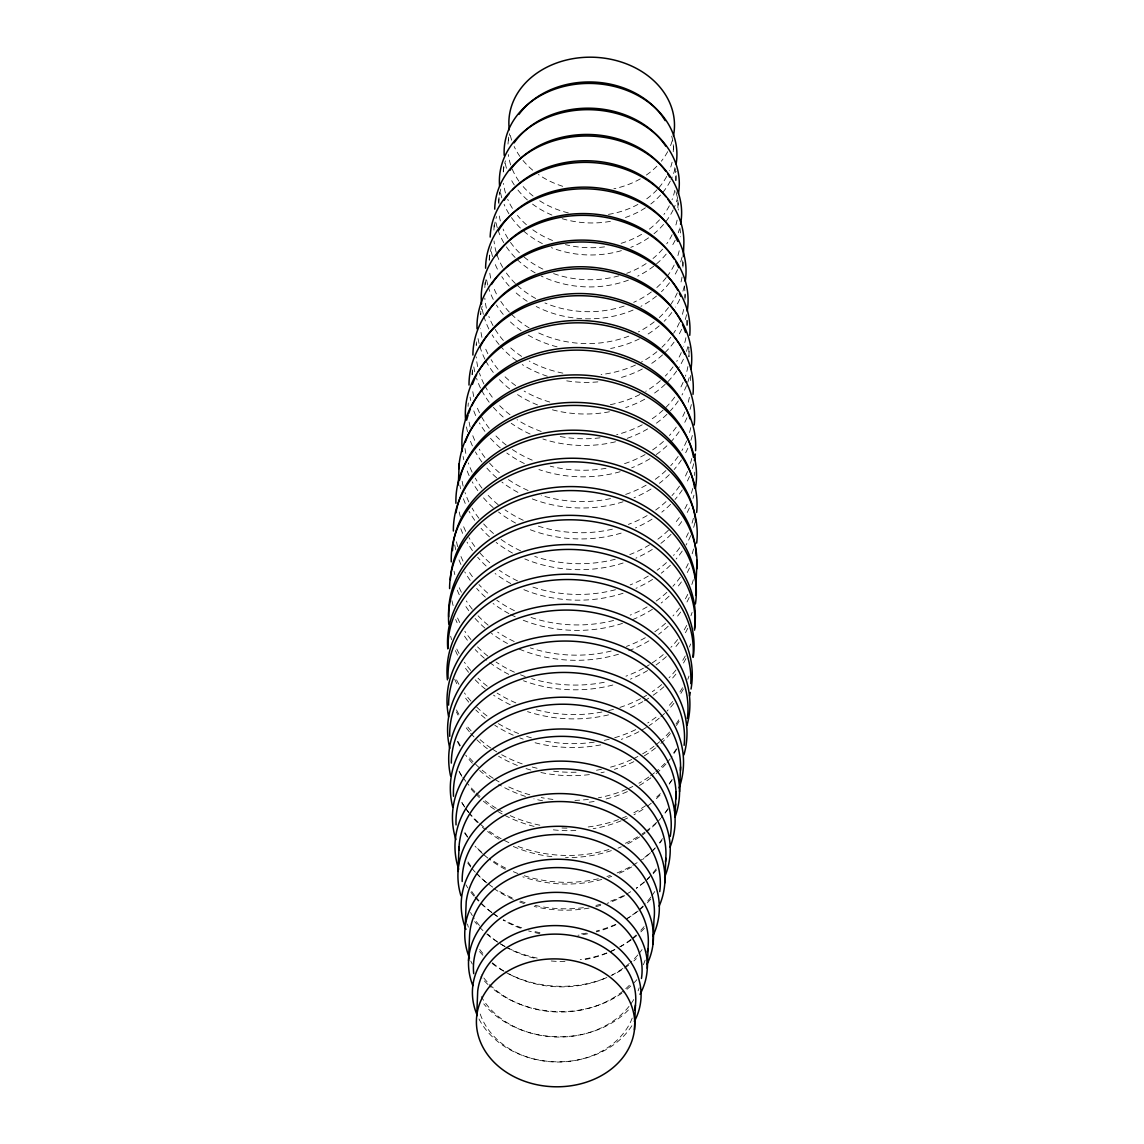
<?xml version="1.0" encoding="UTF-8"?>
<svg xmlns="http://www.w3.org/2000/svg" width="1144" height="1144" viewBox="0 0 1144 1144"><rect width="100%" height="100%" fill="white"/><g stroke="black" fill="none" stroke-linecap="round" stroke-linejoin="round"><path stroke-width="0.75" stroke-dasharray="5 3.75" d="M472.129 374.517L472.272 370.971M476.376 341.899L476.233 345.431A106.535 85.972 2.3 0 1 476.59 342.185M480.795 311.182L480.652 314.729A103.46 83.483 2.3 0 1 482.182 306.091M485.042 282.611L484.827 287.916A100.243 80.895 2.3 0 1 486.429 277.849M489.232 260.046L489.518 252.967M494.108 225.111L493.893 230.416A93.479 75.432 2.3 0 1 496.539 216.573M498.898 203.804L499.413 192.163M503.489 166.581L503.203 173.659A86.429 69.741 2.3 0 1 505.405 160.832M508.336 140.612L508.479 137.065M673.244 151.737L673.53 144.659M675.904 180.495L676.261 171.643M677.849 207.865L678.063 202.559M682.925 267.138L683.211 260.06M684.984 297.54L685.127 293.994M686.972 325.454L687.172 320.148M688.902 356.556L689.246 347.704M672.1 162.219A82.84 66.838 2.3 0 1 669.412 170.656M666.695 176.433A82.84 66.838 2.3 0 1 658.186 188.503M657.056 189.747A82.84 66.838 2.3 0 1 645.302 199.843M637.88 204.433A82.84 66.838 2.3 0 1 607.807 214.486M568.339 212.898A82.84 66.838 2.3 0 1 538.881 200.257M533.09 196.053A82.84 66.838 2.3 0 1 519.905 182.525M518.918 181.181A82.84 66.838 2.3 0 1 511.897 168.311M510.682 164.95A82.84 66.838 2.3 0 1 508.322 154.583M507.993 144.087A82.84 66.838 2.3 0 1 509.709 133.719M671.714 136.136A82.84 66.838 2.3 0 1 673.473 151.823M672.186 140.884A82.84 66.838 2.3 0 1 670.413 145.903M667.681 151.68A82.84 66.838 2.3 0 1 661.346 161.175M656.87 166.209A82.84 66.838 2.3 0 1 646.303 175.089M640.283 178.879A82.84 66.838 2.3 0 1 613.842 188.789M562.719 186.3A82.84 66.838 2.3 0 1 538.381 174.489M532.704 170.17A82.84 66.838 2.3 0 1 520.892 157.772M519.919 156.413A82.84 66.838 2.3 0 1 514.156 146.489M511.668 140.183A82.84 66.838 2.3 0 1 510.238 135.021M674.803 190.319A86.429 69.741 2.3 0 1 672.057 199.742M669.312 205.82A86.429 69.741 2.3 0 1 663.935 214.443M659.516 219.834A86.429 69.741 2.3 0 1 648.505 229.758M641.598 234.348A86.429 69.741 2.3 0 1 621.12 243.329M604.533 246.875A86.429 69.741 2.3 0 1 565.436 244.616M552.538 240.497A86.429 69.741 2.3 0 1 531.531 228.871M526.397 224.71A86.429 69.741 2.3 0 1 517.431 215.415M512.398 208.322A86.429 69.741 2.3 0 1 507.721 199.299M505.491 193.007A86.429 69.741 2.3 0 1 503.503 183.397M674.745 167.682A86.429 69.741 2.3 0 1 675.904 180.652M675.06 168.74A86.429 69.741 2.3 0 1 671.056 179.565M670.312 181.067A86.429 69.741 2.3 0 1 661.675 193.751M660.517 195.066A86.429 69.741 2.3 0 1 650.807 204.004M645.416 207.822A86.429 69.741 2.3 0 1 625.468 217.474M610.367 221.364A86.429 69.741 2.3 0 1 561.733 218.575M551.909 215.058A86.429 69.741 2.3 0 1 532.532 204.104M527.398 199.943A86.429 69.741 2.3 0 1 515.286 186.458M514.314 185.013A86.429 69.741 2.3 0 1 510.095 177.592M506.477 168.254A86.429 69.741 2.3 0 1 504.718 160.26M677.105 220.134A89.976 72.615 2.3 0 1 674.803 228.357M672.129 234.706A89.976 72.615 2.3 0 1 666.752 243.801M662.562 249.177A89.976 72.615 2.3 0 1 653.024 258.472M646.145 263.563A89.976 72.615 2.3 0 1 626.712 273.33M618.818 275.861A89.976 72.615 2.3 0 1 553.553 273.588M542.857 269.112A89.976 72.615 2.3 0 1 521.893 255.112M519.419 252.795A89.976 72.615 2.3 0 1 508.908 240.054M507.95 238.538A89.976 72.615 2.3 0 1 503.103 229.1M500.357 220.935A89.976 72.615 2.3 0 1 498.784 212.555M498.498 202.417A89.976 72.615 2.3 0 1 500.829 189.089M675.889 191.591A89.976 72.615 2.3 0 1 678.278 210.067M677.734 197.025A89.976 72.615 2.3 0 1 673.859 208.38M673.13 209.938A89.976 72.615 2.3 0 1 665.608 221.907M663.549 224.424A89.976 72.615 2.3 0 1 654.025 233.705M648.577 237.823A89.976 72.615 2.3 0 1 630.773 247.376M621.421 250.636A89.976 72.615 2.3 0 1 551.408 247.662M542.37 243.615A89.976 72.615 2.3 0 1 521.621 229.2M520.406 228.028A89.976 72.615 2.3 0 1 509.895 215.287M508.937 213.785A89.976 72.615 2.3 0 1 504.104 204.347M501.801 197.84A89.976 72.615 2.3 0 1 500.572 192.835M679.193 250.736A93.479 75.432 2.3 0 1 677.262 257.557M674.173 265.008A93.479 75.432 2.3 0 1 667.267 276.233M666.237 277.563A93.479 75.432 2.3 0 1 656.828 287.516M651.351 291.977A93.479 75.432 2.3 0 1 633.676 302.331M624.152 306.049A93.479 75.432 2.3 0 1 544.93 302.945M535.692 298.484A93.479 75.432 2.3 0 1 516.63 284.727M515.358 283.498A93.479 75.432 2.3 0 1 503.589 268.811M502.731 267.381A93.479 75.432 2.3 0 1 496.725 253.954M496.253 252.409A93.479 75.432 2.3 0 1 494.022 240.955M679.879 227.999A93.479 75.432 2.3 0 1 680.623 236.779M679.322 229.415A93.479 75.432 2.3 0 1 678.263 232.79M675.174 240.24A93.479 75.432 2.3 0 1 671.128 247.376M666.165 254.125A93.479 75.432 2.3 0 1 655.14 265.022M653.767 266.137A93.479 75.432 2.3 0 1 637.737 276.133M628.385 280.137A93.479 75.432 2.3 0 1 541.212 276.047M535.22 272.901A93.479 75.432 2.3 0 1 516.344 258.73M515.115 257.486A93.479 75.432 2.3 0 1 504.59 244.044M503.732 242.614A93.479 75.432 2.3 0 1 497.726 229.186M497.254 227.642A93.479 75.432 2.3 0 1 495.767 221.421M682.038 277.062A96.911 78.207 2.3 0 1 680.165 285.085M677.277 292.893A96.911 78.207 2.3 0 1 669.569 306.12M668.511 307.507A96.911 78.207 2.3 0 1 659.273 317.574M654.211 321.864A96.911 78.207 2.3 0 1 638.423 331.889M628.814 336.136A96.911 78.207 2.3 0 1 536.665 331.989M529.114 327.87A96.911 78.207 2.3 0 1 510.453 313.27M509.309 312.069A96.911 78.207 2.3 0 1 500.786 301.358M496.424 293.908A96.911 78.207 2.3 0 1 493.064 286.129M490.719 278.135A96.911 78.207 2.3 0 1 489.417 269.998M489.246 260.188A96.911 78.207 2.3 0 1 491.848 245.645M682.611 260.718A96.911 78.207 2.3 0 1 682.882 267.281M682.038 257.143A96.911 78.207 2.3 0 1 680.137 263.463M677.563 269.655A96.911 78.207 2.3 0 1 674.374 275.632M669.512 282.754A96.911 78.207 2.3 0 1 661.461 291.691M656.513 296.053A96.911 78.207 2.3 0 1 640.955 306.32M633.075 310.053A96.911 78.207 2.3 0 1 536.221 306.506M527.155 301.272A96.911 78.207 2.3 0 1 513.813 290.833M509.194 286.114A96.911 78.207 2.3 0 1 501.773 276.605M497.425 269.14A96.911 78.207 2.3 0 1 494.651 262.948M492.521 256.585A96.911 78.207 2.3 0 1 490.805 248.505M683.626 309.466A100.243 80.895 2.3 0 1 681.867 316.087M679.436 322.508A100.243 80.895 2.3 0 1 673.587 333.319M670.799 337.294A100.243 80.895 2.3 0 1 661.976 347.233M656.885 351.737A100.243 80.895 2.3 0 1 641.355 362.105M635.435 365.05A100.243 80.895 2.3 0 1 601.086 374.56M562.862 373.13A100.243 80.895 2.3 0 1 529.272 361.061M521.607 356.385A100.243 80.895 2.3 0 1 508.036 345.402M503.346 340.454A100.243 80.895 2.3 0 1 493.779 327.012M493.007 325.597A100.243 80.895 2.3 0 1 488.874 316.445M486.372 308.165A100.243 80.895 2.3 0 1 484.813 298.083M684.269 285.843A100.243 80.895 2.3 0 1 684.956 299.399M684.241 286.372A100.243 80.895 2.3 0 1 682.868 291.32M679.722 299.342A100.243 80.895 2.3 0 1 675.532 307.064M671.785 312.526A100.243 80.895 2.3 0 1 664.163 321.292M659.201 325.868A100.243 80.895 2.3 0 1 647.976 334.077M639.424 338.853A100.243 80.895 2.3 0 1 610.639 348.477M557.071 346.832A100.243 80.895 2.3 0 1 527.155 334.491M521.121 330.602A100.243 80.895 2.3 0 1 507.822 319.419M503.246 314.4A100.243 80.895 2.3 0 1 496.439 305.062M493.25 299.399A100.243 80.895 2.3 0 1 488.231 286.744M487.787 285.07A100.243 80.895 2.3 0 1 486.157 276.705M685.899 337.723A103.46 83.483 2.3 0 1 683.697 346.274M681.281 352.595A103.46 83.483 2.3 0 1 676.733 361.361M673.044 366.909A103.46 83.483 2.3 0 1 665.322 376.033M660.374 380.709A103.46 83.483 2.3 0 1 645.731 391.305M639.811 394.551A103.46 83.483 2.3 0 1 610.195 404.719M549.763 402.044A103.46 83.483 2.3 0 1 524.152 391.091M515.644 385.585A103.46 83.483 2.3 0 1 503.989 375.747M498.055 369.297A103.46 83.483 2.3 0 1 491.119 359.616M487.859 353.753A103.46 83.483 2.3 0 1 484.484 345.931M481.953 337.366A103.46 83.483 2.3 0 1 480.551 328.714M686.929 320.291A103.46 83.483 2.3 0 1 687.086 325.554M686.543 314.686A103.46 83.483 2.3 0 1 685.213 319.82M681.609 329.315A103.46 83.483 2.3 0 1 677.734 336.593M674.045 342.142A103.46 83.483 2.3 0 1 663.849 353.696M662.562 354.883A103.46 83.483 2.3 0 1 649.563 364.793M642.313 368.997A103.46 83.483 2.3 0 1 618.117 378.349M597.869 381.882A103.46 83.483 2.3 0 1 564.707 380.523M547.361 376.233A103.46 83.483 2.3 0 1 522.25 364.578M516.63 360.818A103.46 83.483 2.3 0 1 500.171 345.86M499.056 344.53A103.46 83.483 2.3 0 1 492.106 334.849M488.86 328.986A103.46 83.483 2.3 0 1 483.841 316.059M483.369 314.328A103.46 83.483 2.3 0 1 481.981 307.421M687.901 366.581A106.535 85.972 2.3 0 1 685.456 376.19M683.097 382.396A106.535 85.972 2.3 0 1 679.307 389.961M674.674 397.14A106.535 85.972 2.3 0 1 664.206 409.066M663.005 410.181A106.535 85.972 2.3 0 1 649.663 420.434M642.227 424.796A106.535 85.972 2.3 0 1 616.673 434.691M600.057 437.823A106.535 85.972 2.3 0 1 557.486 436.007M541.198 431.445A106.535 85.972 2.3 0 1 517.088 419.705M509.995 414.743A106.535 85.972 2.3 0 1 498.684 404.661M492.277 397.197A106.535 85.972 2.3 0 1 484.727 385.499M483.941 383.984A106.535 85.972 2.3 0 1 479.45 373.073M477.706 366.638A106.535 85.972 2.3 0 1 476.219 356.899M688.616 346.99A106.535 85.972 2.3 0 1 688.96 356.842M687.844 346.661A106.535 85.972 2.3 0 1 686.457 351.422M683.411 359.173A106.535 85.972 2.3 0 1 677.62 369.555M676.662 370.971A106.535 85.972 2.3 0 1 666.48 383.054M665.207 384.298A106.535 85.972 2.3 0 1 652.094 394.737M644.744 399.199A106.535 85.972 2.3 0 1 625.697 407.55M609.452 411.768A106.535 85.972 2.3 0 1 550.207 409.223M537.508 404.919A106.535 85.972 2.3 0 1 515.186 393.021M509.638 388.917A106.535 85.972 2.3 0 1 498.541 378.678M493.278 372.443A106.535 85.972 2.3 0 1 485.728 360.732M484.942 359.216A106.535 85.972 2.3 0 1 479.493 345.102M479.079 343.486A106.535 85.972 2.3 0 1 477.563 335.406M689.374 397.368A109.452 88.317 2.3 0 1 688.216 402.288M684.841 411.969A109.452 88.317 2.3 0 1 681.009 419.719M676.261 427.141A109.452 88.317 2.3 0 1 669.44 435.492M663.463 441.412A109.452 88.317 2.3 0 1 651.15 450.893M645.087 454.583A109.452 88.317 2.3 0 1 621.12 464.75M606.005 468.311A109.452 88.317 2.3 0 1 550.221 466.166M532.217 460.16A109.452 88.317 2.3 0 1 511.597 448.991M506.22 445.087A109.452 88.317 2.3 0 1 493.536 433.39M489.203 428.271A109.452 88.317 2.3 0 1 481.095 415.93M479.508 412.812A109.452 88.317 2.3 0 1 476.147 404.776M473.759 396.582A109.452 88.317 2.3 0 1 472.343 388.216M472.129 374.789A109.452 88.317 2.3 0 1 472.701 369.755M690.304 375.575A109.452 88.317 2.3 0 1 690.69 380.623M689.203 377.534A109.452 88.317 2.3 0 1 687.115 383.998M686.5 385.614A109.452 88.317 2.3 0 1 681.996 394.966M678.278 400.915A109.452 88.317 2.3 0 1 670.441 410.739M666.938 414.328A109.452 88.317 2.3 0 1 655.026 424.167M647.633 428.928A109.452 88.317 2.3 0 1 627.012 438.395M615.486 441.784A109.452 88.317 2.3 0 1 542.899 438.996M530.087 434.034A109.452 88.317 2.3 0 1 511.239 423.294M503.16 417.002A109.452 88.317 2.3 0 1 493.407 407.378M489.174 402.188A109.452 88.317 2.3 0 1 482.096 391.162M480.494 388.045A109.452 88.317 2.3 0 1 476.59 378.378M474.76 371.814A109.452 88.317 2.3 0 1 473.788 366.824M690.733 427.642A112.169 90.519 2.3 0 1 689.489 432.718M686.629 440.955A112.169 90.519 2.3 0 1 681.91 450.522M678.12 456.456A112.169 90.519 2.3 0 1 670.727 465.679M665.908 470.584A112.169 90.519 2.3 0 1 653.524 480.523M646.131 485.17A112.169 90.519 2.3 0 1 624.181 494.923M610.524 498.612A112.169 90.519 2.3 0 1 541.269 495.409M528.099 490.49A112.169 90.519 2.3 0 1 507.192 478.764M499.313 472.658A112.169 90.519 2.3 0 1 489.289 462.805M484.927 457.514A112.169 90.519 2.3 0 1 479.264 449.134M474.703 440.34A112.169 90.519 2.3 0 1 472.1 433.733M470.127 426.984A112.169 90.519 2.3 0 1 469.069 421.879M468.082 406.377A112.169 90.519 2.3 0 1 468.311 402.945M691.348 404.576A112.169 90.519 2.3 0 1 689.989 409.623M686.929 417.803A112.169 90.519 2.3 0 1 683.783 424.195M679.121 431.703A112.169 90.519 2.3 0 1 669.354 443.414M666.895 445.817A112.169 90.519 2.3 0 1 655.998 454.74M649.992 458.701A112.169 90.519 2.3 0 1 631.702 467.796M620.134 471.714A112.169 90.519 2.3 0 1 538.91 469.555M524.338 463.534A112.169 90.519 2.3 0 1 506.821 453.024M500.314 447.89A112.169 90.519 2.3 0 1 490.276 438.052M484.913 431.388A112.169 90.519 2.3 0 1 479.407 422.922M475.689 415.572A112.169 90.519 2.3 0 1 473.101 408.98M470.727 400.514A112.169 90.519 2.3 0 1 470.07 397.111M691.748 458.487A114.686 92.535 2.3 0 1 689.846 465.336M687.53 471.471A114.686 92.535 2.3 0 1 683.897 478.978M679.479 486.128A114.686 92.535 2.3 0 1 671.986 495.595M666.008 501.644A114.686 92.535 2.3 0 1 655.669 510.052M647.118 515.572A114.686 92.535 2.3 0 1 628.371 524.395M612.369 529.186A114.686 92.535 2.3 0 1 538.309 526.14M523.237 520.277A114.686 92.535 2.3 0 1 505.033 509.866M498.226 504.733A114.686 92.535 2.3 0 1 486.214 493.25M481.996 488.173A114.686 92.535 2.3 0 1 475.261 478.149M472.114 472.172A114.686 92.535 2.3 0 1 468.354 462.92M465.822 453.41A114.686 92.535 2.3 0 1 464.964 448.176M692.32 435.449A114.686 92.535 2.3 0 1 690.833 440.569M687.873 448.233A114.686 92.535 2.3 0 1 684.884 454.211M681.424 459.959A114.686 92.535 2.3 0 1 674.145 469.526M669.354 474.631A114.686 92.535 2.3 0 1 659.373 483.297M651.036 489.031A114.686 92.535 2.3 0 1 634.048 497.783M623.08 501.787A114.686 92.535 2.3 0 1 530.816 498.341M517.903 492.363A114.686 92.535 2.3 0 1 501.873 482.067M496.653 477.82A114.686 92.535 2.3 0 1 486.128 467.252M481.939 462.019A114.686 92.535 2.3 0 1 475.418 451.894M472.401 445.888A114.686 92.535 2.3 0 1 469.355 438.152M467.524 431.817A114.686 92.535 2.3 0 1 466.194 425.168M692.678 488.517A116.945 94.366 2.3 0 1 690.876 494.923M687.144 504.289A116.945 94.366 2.3 0 1 683.983 510.31M679.307 517.574A116.945 94.366 2.3 0 1 674.059 524.238M668.382 530.258A116.945 94.366 2.3 0 1 655.369 541.012M649.563 544.83A116.945 94.366 2.3 0 1 629.772 554.583M615.257 559.244A116.945 94.366 2.3 0 1 534.748 556.456M520.563 550.793A116.945 94.366 2.3 0 1 500.328 538.895M493.507 533.519A116.945 94.366 2.3 0 1 483.54 523.795M478.936 518.275A116.945 94.366 2.3 0 1 472.072 508.079M468.854 501.973A116.945 94.366 2.3 0 1 465.022 492.535M463.148 486.1A116.945 94.366 2.3 0 1 461.833 479.565M694.723 472.172A116.945 94.366 2.3 0 1 694.594 475.475M693.664 463.749A116.945 94.366 2.3 0 1 691.863 470.155M689.503 476.447A116.945 94.366 2.3 0 1 685.814 484.055M682.267 489.947A116.945 94.366 2.3 0 1 675.046 499.47M670.57 504.318A116.945 94.366 2.3 0 1 661.833 512.154M652.037 519.147A116.945 94.366 2.3 0 1 635.421 527.913M621.163 533.104A116.945 94.366 2.3 0 1 527.741 528.728M515.558 523.037A116.945 94.366 2.3 0 1 498.527 512.026M493.207 507.621A116.945 94.366 2.3 0 1 483.34 497.669M477.806 490.647A116.945 94.366 2.3 0 1 472.215 481.81M469.126 475.647A116.945 94.366 2.3 0 1 466.008 467.767M463.763 459.716A116.945 94.366 2.3 0 1 463.106 456.442M693.378 518.303A118.933 95.967 2.3 0 1 691.519 524.824M688.416 532.746A118.933 95.967 2.3 0 1 684.441 540.454M679.75 547.69A118.933 95.967 2.3 0 1 673.544 555.426M666.452 562.605A118.933 95.967 2.3 0 1 657.099 570.241M648.276 576.061A118.933 95.967 2.3 0 1 630.172 584.899M615.458 589.718A118.933 95.967 2.3 0 1 530.287 586.186M517.531 580.895A118.933 95.967 2.3 0 1 499.442 570.37M489.761 562.748A118.933 95.967 2.3 0 1 480.037 553.038M474.789 546.517A118.933 95.967 2.3 0 1 468.926 537.566M465.679 531.345A118.933 95.967 2.3 0 1 462.391 523.38M460.36 516.831A118.933 95.967 2.3 0 1 458.916 510.21M693.965 495.18A118.933 95.967 2.3 0 1 693.021 498.441M689.403 507.979A118.933 95.967 2.3 0 1 686.3 514.171M681.681 521.592A118.933 95.967 2.3 0 1 676.719 528.128M671.085 534.334A118.933 95.967 2.3 0 1 660.889 543.371M652.28 549.435A118.933 95.967 2.3 0 1 635.878 558.172M623.108 563.005A118.933 95.967 2.3 0 1 524.824 558.944M512.455 553.038A118.933 95.967 2.3 0 1 496.153 542.428M489.46 536.836A118.933 95.967 2.3 0 1 481.038 528.285M474.731 520.306A118.933 95.967 2.3 0 1 469.054 511.268M465.25 503.431A118.933 95.967 2.3 0 1 463.377 498.627M460.56 488.76A118.933 95.967 2.3 0 1 459.917 485.456M693.55 548.977A120.62 97.34 2.3 0 1 692.106 553.925M688.273 563.563A120.62 97.34 2.3 0 1 685.013 569.812M680.294 577.162A120.62 97.34 2.3 0 1 672.915 586.286M666.88 592.349A120.62 97.34 2.3 0 1 656.012 601.158M647.104 606.892A120.62 97.34 2.3 0 1 630.215 615.086M613.599 620.463A120.62 97.34 2.3 0 1 530.587 617.302M514.4 610.667A120.62 97.34 2.3 0 1 496.825 600.271M487.702 593.092A120.62 97.34 2.3 0 1 478.964 584.57M472.429 576.69A120.62 97.34 2.3 0 1 467.739 569.769M463.005 561.089A120.62 97.34 2.3 0 1 460.346 554.912M457.657 546.632A120.62 97.34 2.3 0 1 456.156 539.925M694.951 522.551A120.62 97.34 2.3 0 1 693.621 527.527M690.69 535.621A120.62 97.34 2.3 0 1 686.014 545.044M682.224 551.051A120.62 97.34 2.3 0 1 676.147 558.987M670.355 565.222A120.62 97.34 2.3 0 1 661.261 573.216M652.566 579.393A120.62 97.34 2.3 0 1 635.978 588.316M623.065 593.25A120.62 97.34 2.3 0 1 523.366 589.475M510.796 583.54A120.62 97.34 2.3 0 1 495.123 573.53M486.1 565.994A120.62 97.34 2.3 0 1 477.663 557.228M472.443 550.579A120.62 97.34 2.3 0 1 467.038 542.156M462.662 533.376A120.62 97.34 2.3 0 1 460.732 528.514M693.336 579.736A121.965 98.427 2.3 0 1 691.777 584.713M687.73 594.408A121.965 98.427 2.3 0 1 684.327 600.686M679.422 608.065A121.965 98.427 2.3 0 1 672.958 615.944M665.579 623.251A121.965 98.427 2.3 0 1 654.425 632.031M645.316 637.723A121.965 98.427 2.3 0 1 626.454 646.417M611.196 651.05A121.965 98.427 2.3 0 1 530.33 647.904M514.214 641.512A121.965 98.427 2.3 0 1 497.654 632.189M488.13 625.153A121.965 98.427 2.3 0 1 478.035 615.772M472.315 609.223A121.965 98.427 2.3 0 1 466.352 600.972M461.375 592.249A121.965 98.427 2.3 0 1 458.658 586.271M454.812 574.603A121.965 98.427 2.3 0 1 454.039 571.199M689.489 568.053A121.965 98.427 2.3 0 1 686.228 574.374M681.395 581.938A121.965 98.427 2.3 0 1 676.218 588.602M669.126 596.124A121.965 98.427 2.3 0 1 661.189 603.017M652.409 609.28A121.965 98.427 2.3 0 1 632.332 619.748M622.479 623.38A121.965 98.427 2.3 0 1 521.664 619.605M515.2 616.759A121.965 98.427 2.3 0 1 510.481 614.414M508.951 613.599A121.965 98.427 2.3 0 1 493.093 603.503M485.356 597.154A121.965 98.427 2.3 0 1 476.662 588.431M470.213 580.38A121.965 98.427 2.3 0 1 464.736 571.886M460.946 564.507A121.965 98.427 2.3 0 1 458.372 558.229M455.798 549.835A121.965 98.427 2.3 0 1 454.697 544.73M692.106 612.412A122.937 99.199 2.3 0 1 690.947 615.744M686.643 625.468A122.937 99.199 2.3 0 1 683.383 631.231M677.606 639.567A122.937 99.199 2.3 0 1 670.899 647.347M663.22 654.597A122.937 99.199 2.3 0 1 650.779 663.849M649.334 664.764A122.937 99.199 2.3 0 1 644.916 667.381M643.414 668.225A122.937 99.199 2.3 0 1 625.954 676.176M604.246 682.267A122.937 99.199 2.3 0 1 531.631 678.649M525.225 676.547A122.937 99.199 2.3 0 1 520.506 674.774M514.414 672.186A122.937 99.199 2.3 0 1 496.067 662.047M487.816 656.07A122.937 99.199 2.3 0 1 476.69 646.002M470.971 639.567A122.937 99.199 2.3 0 1 464.836 631.231M459.745 622.536A122.937 99.199 2.3 0 1 456.928 616.502M453.124 605.562A122.937 99.199 2.3 0 1 451.909 600.457M689.203 597.511A122.937 99.199 2.3 0 1 686.071 603.603M680.637 612.083A122.937 99.199 2.3 0 1 675.36 618.761M668.168 626.283A122.937 99.199 2.3 0 1 658.658 634.291M648.877 640.883A122.937 99.199 2.3 0 1 628.614 650.779M618.504 654.225A122.937 99.199 2.3 0 1 518.432 648.748M507.507 643.529A122.937 99.199 2.3 0 1 491.491 633.361M484.913 628.07A122.937 99.199 2.3 0 1 474.217 617.46M468.783 610.696A122.937 99.199 2.3 0 1 464.021 603.603M459.273 594.78A122.937 99.199 2.3 0 1 456.127 587.129M690.59 643.972A123.395 99.571 2.3 0 1 689.446 647.018M685.242 655.984A123.395 99.571 2.3 0 1 681.867 661.747M675.961 670.012A123.395 99.571 2.3 0 1 669.054 677.777M661.661 684.598A123.395 99.571 2.3 0 1 652.294 691.691M646.574 695.337A123.395 99.571 2.3 0 1 642.099 697.897M640.568 698.712A123.395 99.571 2.3 0 1 619.919 707.407M613.47 709.351A123.395 99.571 2.3 0 1 608.565 710.596M601.944 712.011A123.395 99.571 2.3 0 1 533.962 709.194M515.815 702.874A123.395 99.571 2.3 0 1 497.111 693.092M487.244 686.186A123.395 99.571 2.3 0 1 477.992 678.178M470.699 670.427A123.395 99.571 2.3 0 1 464.392 662.219M459.044 653.496A123.395 99.571 2.3 0 1 456.084 647.518M687.758 628.27A123.395 99.571 2.3 0 1 684.612 634.133M679.035 642.542A123.395 99.571 2.3 0 1 673.616 649.206M666.366 656.584A123.395 99.571 2.3 0 1 656.055 664.979M647.561 670.57A123.395 99.571 2.3 0 1 630.444 679.136M612.841 685.013A123.395 99.571 2.3 0 1 523.494 680.751M508.737 674.345A123.395 99.571 2.3 0 1 485.599 659.316M484.312 658.229A123.395 99.571 2.3 0 1 475.218 649.606M467.381 640.24A123.395 99.571 2.3 0 1 462.591 633.147M457.085 622.751A123.395 99.571 2.3 0 1 455.684 619.462M682.525 687.744A123.323 99.514 2.3 0 1 678.921 693.421M672.701 701.544A123.323 99.514 2.3 0 1 666.795 707.893M656.055 717.188A123.323 99.514 2.3 0 1 647.733 722.951M635.678 729.643A123.323 99.514 2.3 0 1 612.469 738.366M609.223 739.224A123.323 99.514 2.3 0 1 602.616 740.711M594.208 742.156A123.323 99.514 2.3 0 1 542.957 740.683M531.402 737.866A123.323 99.514 2.3 0 1 526.54 736.393M518.589 733.547A123.323 99.514 2.3 0 1 498.398 723.651M487.015 715.958A123.323 99.514 2.3 0 1 475.618 706.034M470.956 701.1A123.323 99.514 2.3 0 1 464.421 692.935M458.916 684.341A123.323 99.514 2.3 0 1 455.812 678.406M685.899 658.615A123.323 99.514 2.3 0 1 682.668 664.421M675.875 674.145A123.323 99.514 2.3 0 1 670.241 680.623M663.935 686.757A123.323 99.514 2.3 0 1 650.164 697.268M648.734 698.183A123.323 99.514 2.3 0 1 644.315 700.843M642.814 701.687A123.323 99.514 2.3 0 1 627.026 709.108M608.579 714.857A123.323 99.514 2.3 0 1 527.527 711.625M510.238 704.718A123.323 99.514 2.3 0 1 493.55 695.166M485.342 689.088A123.323 99.514 2.3 0 1 474.317 678.921M468.568 672.314A123.323 99.514 2.3 0 1 463.463 665.35M457.543 655.14A123.323 99.514 2.3 0 1 454.783 649.063M451.551 639.639A123.323 99.514 2.3 0 1 450.679 636.236M678.807 719.876A122.68 98.999 2.3 0 1 675.99 724.038M669.569 732.031A122.68 98.999 2.3 0 1 660.96 740.611M659.63 741.77A122.68 98.999 2.3 0 1 655.483 745.159M654.053 746.245A122.68 98.999 2.3 0 1 639.41 755.655M637.88 756.47A122.68 98.999 2.3 0 1 633.233 758.801M631.66 759.53A122.68 98.999 2.3 0 1 608.293 767.753M601.415 769.326A122.68 98.999 2.3 0 1 593.078 770.77M576.09 772.214A122.68 98.999 2.3 0 1 552.166 771.013M537.079 768.253A122.68 98.999 2.3 0 1 530.53 766.551M522.207 763.892A122.68 98.999 2.3 0 1 498.226 752.752M496.739 751.851A122.68 98.999 2.3 0 1 492.363 749.063M490.948 748.104A122.68 98.999 2.3 0 1 478.664 738.395M471.128 730.873A122.68 98.999 2.3 0 1 465.594 724.223M458.93 714.328A122.68 98.999 2.3 0 1 456.513 709.923M688.988 676.047A122.68 98.999 2.3 0 1 687.801 679.35M683.354 689.045A122.68 98.999 2.3 0 1 680.68 693.707M673.887 703.331A122.68 98.999 2.3 0 1 667.023 711.039M664.55 713.47A122.68 98.999 2.3 0 1 660.617 717.002M659.259 718.146A122.68 98.999 2.3 0 1 649.163 725.625M646.317 727.441A122.68 98.999 2.3 0 1 640.397 730.887M638.881 731.702A122.68 98.999 2.3 0 1 621.278 739.367M600.757 744.887A122.68 98.999 2.3 0 1 533.147 742.241M523.194 739.138A122.68 98.999 2.3 0 1 519.834 737.894M513.227 735.177A122.68 98.999 2.3 0 1 494.809 725.253M485.142 718.289A122.68 98.999 2.3 0 1 475.79 709.938M468.725 702.159A122.68 98.999 2.3 0 1 463.563 695.295M456.756 683.683A122.68 98.999 2.3 0 1 454.54 678.807M676.361 748.877A121.493 98.041 2.3 0 1 673.544 753.009M664.85 763.377A121.493 98.041 2.3 0 1 655.898 771.642M654.525 772.758A121.493 98.041 2.3 0 1 650.293 775.975M648.848 777.005A121.493 98.041 2.3 0 1 638.895 783.24M632.832 786.428A121.493 98.041 2.3 0 1 628.156 788.602M626.583 789.288A121.493 98.041 2.3 0 1 598.355 797.826M588.373 799.384A121.493 98.041 2.3 0 1 574.932 800.385M552.924 799.413A121.493 98.041 2.3 0 1 541.226 797.554M529.815 794.794A121.493 98.041 2.3 0 1 506.721 785.957M499.084 781.895A121.493 98.041 2.3 0 1 494.666 779.221M493.221 778.306A121.493 98.041 2.3 0 1 474.245 762.934M473.015 761.689A121.493 98.041 2.3 0 1 467.31 755.226M460.36 745.573A121.493 98.041 2.3 0 1 457.814 741.269M679.093 721.306A121.493 98.041 2.3 0 1 676.447 725.496M670.384 733.561A121.493 98.041 2.3 0 1 656.899 746.875M655.526 747.99A121.493 98.041 2.3 0 1 642.828 756.77M633.833 761.661A121.493 98.041 2.3 0 1 614.414 769.326M604.246 772.043A121.493 98.041 2.3 0 1 601 772.743M589.374 774.617A121.493 98.041 2.3 0 1 540.569 772.443M530.802 770.026A121.493 98.041 2.3 0 1 524.009 767.91M517.331 765.45A121.493 98.041 2.3 0 1 498.584 756.255M487.315 748.691A121.493 98.041 2.3 0 1 475.232 738.18M474.016 736.922A121.493 98.041 2.3 0 1 470.513 733.089M469.397 731.788A121.493 98.041 2.3 0 1 464.178 725.024M458.029 715.057A121.493 98.041 2.3 0 1 456.413 711.897M672.172 779.55A119.734 96.625 2.3 0 1 669.269 783.554M660.36 793.593A119.734 96.625 2.3 0 1 653.996 799.341M645.616 805.691A119.734 96.625 2.3 0 1 632.532 813.441M626.397 816.373A119.734 96.625 2.3 0 1 621.692 818.36M618.489 819.59A119.734 96.625 2.3 0 1 586.071 827.226M566.952 828.156A119.734 96.625 2.3 0 1 561.918 827.984M539.854 825.196A119.734 96.625 2.3 0 1 509.824 815.486M502.144 811.682A119.734 96.625 2.3 0 1 497.712 809.18M496.267 808.308A119.734 96.625 2.3 0 1 485.242 800.743M480.008 796.438A119.734 96.625 2.3 0 1 476.147 792.892M474.903 791.677A119.734 96.625 2.3 0 1 466.924 782.782M465.808 781.352A119.734 96.625 2.3 0 1 462.619 776.948M461.618 775.446A119.734 96.625 2.3 0 1 458.815 770.87M676.79 749.077A119.734 96.625 2.3 0 1 671.256 757.457M670.255 758.787A119.734 96.625 2.3 0 1 667.095 762.676M665.994 763.935A119.734 96.625 2.3 0 1 652.28 776.776M650.893 777.834A119.734 96.625 2.3 0 1 636.507 787.115M627.398 791.605A119.734 96.625 2.3 0 1 604.461 799.384M594.122 801.472A119.734 96.625 2.3 0 1 588.845 802.244M542.599 800.786A119.734 96.625 2.3 0 1 533.905 798.841M525.439 796.396A119.734 96.625 2.3 0 1 498.712 784.412M490.233 778.935A119.734 96.625 2.3 0 1 479.693 770.513M472.315 763.177A119.734 96.625 2.3 0 1 465.708 755.14M459.817 746.102A119.734 96.625 2.3 0 1 457.314 741.426M668.067 809.094A117.46 94.78 2.3 0 1 661.404 817.374M656.613 822.321A117.46 94.78 2.3 0 1 646.217 831.087M644.83 832.088A117.46 94.78 2.3 0 1 641.984 834.062M637.58 836.865A117.46 94.78 2.3 0 1 624.981 843.486M608.937 849.506A117.46 94.78 2.3 0 1 515.1 845.316M508.851 842.613A117.46 94.78 2.3 0 1 504.332 840.397M501.158 838.709A117.46 94.78 2.3 0 1 484.913 827.984M483.569 826.912A117.46 94.78 2.3 0 1 479.636 823.566M478.364 822.407A117.46 94.78 2.3 0 1 470.127 813.899M469.054 812.64A117.46 94.78 2.3 0 1 465.737 808.436M464.693 806.992A117.46 94.78 2.3 0 1 461.718 802.587M671.971 780.008A117.46 94.78 2.3 0 1 669.068 784.326M659.959 795.209A117.46 94.78 2.3 0 1 652.581 802.073M651.279 803.159A117.46 94.78 2.3 0 1 645.817 807.335M642.985 809.294A117.46 94.78 2.3 0 1 633.976 814.742M627.613 817.974A117.46 94.78 2.3 0 1 622.693 820.162M621.149 820.806A117.46 94.78 2.3 0 1 593.193 828.685M575.818 830.544A117.46 94.78 2.3 0 1 551.279 829.6M534.105 826.397A117.46 94.78 2.3 0 1 505.319 815.629M502.159 813.942A117.46 94.78 2.3 0 1 495.981 810.309M494.48 809.351A117.46 94.78 2.3 0 1 480.637 798.798M479.365 797.64A117.46 94.78 2.3 0 1 475.675 794.079M474.503 792.864A117.46 94.78 2.3 0 1 470.055 787.873M461.79 776.318A117.46 94.78 2.3 0 1 459.216 771.785M661.933 840.454A114.657 92.521 2.3 0 1 659.745 843.128M655.026 848.262A114.657 92.521 2.3 0 1 641.341 859.83M637.136 862.662A114.657 92.521 2.3 0 1 617.059 872.929M610.353 875.389A114.657 92.521 2.3 0 1 606.921 876.476M598.355 878.764A114.657 92.521 2.3 0 1 519.533 874.116M517.96 873.53A114.657 92.521 2.3 0 1 511.768 871.013M505.705 868.167A114.657 92.521 2.3 0 1 489.317 858.257M481.367 851.937A114.657 92.521 2.3 0 1 475.318 846.202M467.538 837.179A114.657 92.521 2.3 0 1 464.493 832.946M667.896 808.722A114.657 92.521 2.3 0 1 661.847 817.03M660.731 818.36A114.657 92.521 2.3 0 1 658.443 820.963M656.027 823.494A114.657 92.521 2.3 0 1 646.689 831.817M645.259 832.918A114.657 92.521 2.3 0 1 642.342 835.063M639.553 836.979A114.657 92.521 2.3 0 1 622.908 846.117M621.306 846.817A114.657 92.521 2.3 0 1 618.046 848.176M611.339 850.621A114.657 92.521 2.3 0 1 565.536 857.557M551.866 856.656A114.657 92.521 2.3 0 1 512.769 846.245M498.998 839.196A114.657 92.521 2.3 0 1 482.368 827.183M477.477 822.622A114.657 92.521 2.3 0 1 469.598 813.799M468.525 812.426A114.657 92.521 2.3 0 1 465.494 808.179M464.536 806.734A114.657 92.521 2.3 0 1 461.876 802.359M656.442 870.041A111.383 89.876 2.3 0 1 650.707 876.29M649.477 877.491A111.383 89.876 2.3 0 1 645.631 880.994M644.301 882.124A111.383 89.876 2.3 0 1 636.307 888.13M630.687 891.705A111.383 89.876 2.3 0 1 626.311 894.165M623.323 895.709A111.383 89.876 2.3 0 1 607.435 902.216M600.786 904.218A111.383 89.876 2.3 0 1 595.667 905.49M583.426 907.664A111.383 89.876 2.3 0 1 533.69 905.047M525.182 902.688A111.383 89.876 2.3 0 1 520.163 901.014M512.069 897.797A111.383 89.876 2.3 0 1 498.355 890.733M492.692 887.115A111.383 89.876 2.3 0 1 488.316 883.954M486.901 882.868A111.383 89.876 2.3 0 1 476.433 873.43M475.246 872.186A111.383 89.876 2.3 0 1 471.828 868.325M470.742 867.009A111.383 89.876 2.3 0 1 467.667 862.948M662.462 838.652A111.383 89.876 2.3 0 1 657.428 845.287M655.24 847.818A111.383 89.876 2.3 0 1 651.708 851.536M650.478 852.738A111.383 89.876 2.3 0 1 642.571 859.544M631.688 866.938A111.383 89.876 2.3 0 1 618.146 873.787M611.725 876.318A111.383 89.876 2.3 0 1 608.436 877.448M601.773 879.45A111.383 89.876 2.3 0 1 522.822 876.833M505.305 869.311A111.383 89.876 2.3 0 1 489.317 859.201M487.887 858.1A111.383 89.876 2.3 0 1 483.769 854.697M482.439 853.524A111.383 89.876 2.3 0 1 475.075 846.16M467.681 836.807A111.383 89.876 2.3 0 1 464.979 832.617M650.736 899.155A107.665 86.873 2.3 0 1 645.774 904.361M643.357 906.62A107.665 86.873 2.3 0 1 639.51 909.909M638.18 910.967A107.665 86.873 2.3 0 1 625.282 919.561M615.758 924.338A107.665 86.873 2.3 0 1 596.381 931.016M586.386 933.118A107.665 86.873 2.3 0 1 577.849 934.276M539.939 932.675A107.665 86.873 2.3 0 1 531.531 930.801M521.75 927.856A107.665 86.873 2.3 0 1 503.36 919.762M497.254 916.172A107.665 86.873 2.3 0 1 492.849 913.241M491.434 912.226A107.665 86.873 2.3 0 1 479.679 902.287M478.492 901.086A107.665 86.873 2.3 0 1 475.089 897.396M474.002 896.138A107.665 86.873 2.3 0 1 468.783 889.303M467.796 887.844A107.665 86.873 2.3 0 1 465.923 884.855M656.184 868.882A107.665 86.873 2.3 0 1 646.775 879.593M644.344 881.852A107.665 86.873 2.3 0 1 636.45 888.259M624.738 895.652A107.665 86.873 2.3 0 1 607.106 903.374M600.657 905.376A107.665 86.873 2.3 0 1 595.724 906.663M589.074 908.064A107.665 86.873 2.3 0 1 534.191 906.463M524.338 903.646A107.665 86.873 2.3 0 1 519.562 901.944M513.313 899.399A107.665 86.873 2.3 0 1 493.851 888.473M485.671 882.124A107.665 86.873 2.3 0 1 477.191 873.873M470.799 865.994A107.665 86.873 2.3 0 1 467.839 861.589M644.372 928.342A103.546 83.555 2.3 0 1 638.137 934.376M636.793 935.535A103.546 83.555 2.3 0 1 632.603 938.866M631.159 939.939A103.546 83.555 2.3 0 1 620.935 946.403M614.857 949.52A103.546 83.555 2.3 0 1 580.237 959.63M537.208 958.1A103.546 83.555 2.3 0 1 506.678 947.346M505.162 946.546A103.546 83.555 2.3 0 1 499.256 943.128M497.812 942.213A103.546 83.555 2.3 0 1 484.269 931.817M482.968 930.601A103.546 83.555 2.3 0 1 474.688 921.578M654.726 891.548A103.546 83.555 2.3 0 1 651.908 895.695M650.893 897.053A103.546 83.555 2.3 0 1 644.186 904.832M642.971 906.048A103.546 83.555 2.3 0 1 627.684 918.217M615.844 924.752A103.546 83.555 2.3 0 1 596.253 931.874M587.744 933.804A103.546 83.555 2.3 0 1 577.934 935.263M539.825 933.661A103.546 83.555 2.3 0 1 528.571 930.93M520.463 928.227A103.546 83.555 2.3 0 1 503.174 920.119M497.383 916.53A103.546 83.555 2.3 0 1 493.25 913.613M491.92 912.612A103.546 83.555 2.3 0 1 480.223 902.058M479.036 900.771A103.546 83.555 2.3 0 1 475.675 896.81M474.631 895.452A103.546 83.555 2.3 0 1 471.643 891.29M636.336 958.629A99.099 79.98 2.3 0 1 633.876 960.889M628.599 965.193A99.099 79.98 2.3 0 1 624.381 968.196M621.464 970.069A99.099 79.98 2.3 0 1 612.183 975.16M603.932 978.721A99.099 79.98 2.3 0 1 505.076 971.971M503.532 971.099A99.099 79.98 2.3 0 1 490.504 962.133M482.94 955.24A99.099 79.98 2.3 0 1 479.522 951.536M644.072 926.626A99.099 79.98 2.3 0 1 640.812 930.329M636.107 935.005A99.099 79.98 2.3 0 1 632.289 938.309M630.945 939.381A99.099 79.98 2.3 0 1 616.373 948.791M614.786 949.606A99.099 79.98 2.3 0 1 582.124 960.03M564.979 961.532A99.099 79.98 2.3 0 1 551.151 960.974M534.205 958.114A99.099 79.98 2.3 0 1 506.077 947.203M504.533 946.331A99.099 79.98 2.3 0 1 498.512 942.57M497.054 941.569A99.099 79.98 2.3 0 1 487.601 934.019M479.436 925.51A99.099 79.98 2.3 0 1 473.258 917.073M472.329 915.558A99.099 79.98 2.3 0 1 470.57 912.483M636.836 979.707A94.38 76.162 2.3 0 1 623.223 992.22M621.893 993.178A94.38 76.162 2.3 0 1 489.274 985.699M487.959 984.498A94.38 76.162 2.3 0 1 480.737 976.79M472.286 964.077A94.38 76.162 2.3 0 1 470.813 961.089M642.027 949.606A94.38 76.162 2.3 0 1 638.938 953.638M637.823 954.94A94.38 76.162 2.3 0 1 630.501 962.376M629.3 963.42A94.38 76.162 2.3 0 1 624.224 967.452M622.879 968.425A94.38 76.162 2.3 0 1 608.422 976.776M606.863 977.491A94.38 76.162 2.3 0 1 504.99 971.756M503.546 970.87A94.38 76.162 2.3 0 1 490.261 960.946M482.854 953.367A94.38 76.162 2.3 0 1 478.592 947.933M468.325 927.14A94.38 76.162 2.3 0 1 467.481 924.009M628.385 1010.023A89.446 72.186 2.3 0 1 483.783 1003.903M645.159 960.102A89.446 72.186 2.3 0 1 643.3 964.892M629.386 985.256A89.446 72.186 2.3 0 1 481.481 974.831M631.86 1025.753A84.37 68.082 2.3 0 1 553.224 1061.704A84.37 68.082 2.3 0 1 478.692 1018.417M639.196 987.787A84.37 68.082 2.3 0 1 638.095 990.818M633.733 999.57A84.37 68.082 2.3 0 1 630.001 1005.09M628.971 1006.42A84.37 68.082 2.3 0 1 552.266 1036.821A84.37 68.082 2.3 0 1 481.267 996.596M632.217 1018.103A79.222 63.935 2.3 0 1 554.497 1061.975A79.222 63.935 2.3 0 1 479.808 1012.74"/><path stroke-width="1.5" d="M458.329 484.956L459.187 463.72M458.043 871.456L459.044 846.689M465.208 926.526L466.209 901.758A94.38 76.162 2.3 0 1 569.512 835.006A94.38 76.162 2.3 0 1 653.968 919.604L652.981 944.358M468.554 960.803L469.555 936.035A89.446 72.186 2.3 0 1 562.047 867.695A89.446 72.186 2.3 0 1 648.29 943.586L647.289 968.353M476.719 1015.886L477.706 991.119A79.222 63.935 2.3 0 1 566.923 934.82A79.222 63.935 2.3 0 1 634.634 1009.995M634.448 1029.8A79.222 63.935 2.3 0 0 522.436 964.306A79.222 63.935 2.3 0 0 509.866 1074.416A79.222 63.935 2.3 0 0 634.448 1029.8L635.449 1005.047M683.354 256.528L683.84 244.144A96.911 78.207 2.3 0 0 589.718 162.448A96.911 78.207 2.3 0 0 490.161 237.051M664.821 882.882L665.822 858.129M675.031 816.816L676.018 792.048M679.565 791.705L680.566 766.938M695.995 585.027L696.996 560.274M519.019 114.329A82.84 66.838 2.3 0 1 593.664 82.053A82.84 66.838 2.3 0 1 665.15 120.62M509.309 129.815A82.84 66.838 2.3 0 1 593.936 57.257A82.84 66.838 2.3 0 1 673.458 135.736M514.099 142.871A86.429 69.741 2.3 0 1 590.333 108.208A86.429 69.741 2.3 0 1 665.722 146.132M504.218 155.384A86.429 69.741 2.3 0 1 594.351 83.555A86.429 69.741 2.3 0 1 676.104 163.95M509.952 170.385A89.976 72.615 2.3 0 1 587.558 134.449A89.976 72.615 2.3 0 1 665.965 171.457M667.796 174.131A89.976 72.615 2.3 0 1 669.669 177.177M499.599 186.114A89.976 72.615 2.3 0 1 592.52 109.781A89.976 72.615 2.3 0 1 678.421 193.708M504.232 200.314A93.479 75.432 2.3 0 1 509.18 193.565M512.569 189.732A93.479 75.432 2.3 0 1 665.937 196.697M667.967 199.413A93.479 75.432 2.3 0 1 670.756 203.646M494.723 209.137A93.479 75.432 2.3 0 1 595.924 136.379A93.479 75.432 2.3 0 1 680.537 224.238M498.641 230.33A96.911 78.207 2.3 0 1 591.763 187.359A96.911 78.207 2.3 0 1 677.72 241.441M496.081 255.67A100.243 80.895 2.3 0 1 585.528 213.599A100.243 80.895 2.3 0 1 674.231 259.173M675.889 261.976A100.243 80.895 2.3 0 1 678.807 267.696M485.614 268.211A100.243 80.895 2.3 0 1 592.249 189.075A100.243 80.895 2.3 0 1 685.242 281.352M491.477 284.484A103.46 83.483 2.3 0 1 586.043 240.168A103.46 83.483 2.3 0 1 677.92 290.547M679.464 293.507A103.46 83.483 2.3 0 1 680.88 296.482M481.552 303.947A103.46 83.483 2.3 0 1 587.401 215.429A103.46 83.483 2.3 0 1 687.201 311.225M485.685 315.572A106.535 85.972 2.3 0 1 584.684 266.824A106.535 85.972 2.3 0 1 681.052 321.535M682.51 324.61A106.535 85.972 2.3 0 1 685.542 332.446M477.034 328.843A106.535 85.972 2.3 0 1 585.671 242.056A106.535 85.972 2.3 0 1 689.746 335.335M480.008 347.118A109.452 88.317 2.3 0 1 584.083 293.622A109.452 88.317 2.3 0 1 684.598 354.168M472.901 355.055A109.452 88.317 2.3 0 1 589.246 269.069A109.452 88.317 2.3 0 1 690.947 369.269M472.429 384.37A112.169 90.519 2.3 0 1 476.676 374.674M478.406 371.543A112.169 90.519 2.3 0 1 585.027 320.635A112.169 90.519 2.3 0 1 685.613 381.724M469.011 385.07A112.169 90.519 2.3 0 1 584.956 295.824A112.169 90.519 2.3 0 1 693.007 394.351M466.652 420.105A114.686 92.535 2.3 0 1 468.139 415M468.654 413.456A114.686 92.535 2.3 0 1 470.441 408.851M471.8 405.82A114.686 92.535 2.3 0 1 585.556 347.833A114.686 92.535 2.3 0 1 690.118 418.99M465.579 419.877A114.686 92.535 2.3 0 1 581.166 322.851A114.686 92.535 2.3 0 1 694.193 424.996M465.308 442.084A116.945 94.366 2.3 0 1 585.485 375.218A116.945 94.366 2.3 0 1 693.521 457.386M695.323 454.011A116.945 94.366 2.3 0 1 694.365 460.517M462.391 451.522A116.945 94.366 2.3 0 1 576.29 350.121A116.945 94.366 2.3 0 1 695.581 450.707M459.531 480.208A118.933 95.967 2.3 0 1 579.65 402.502A118.933 95.967 2.3 0 1 694.651 488.302M458.815 468.725A118.933 95.967 2.3 0 1 587.902 378.163A118.933 95.967 2.3 0 1 695.395 488.588M455.984 512.841A120.62 97.34 2.3 0 1 579.05 430.301A120.62 97.34 2.3 0 1 695.724 521.95M455.913 503.303A120.62 97.34 2.3 0 1 580.065 405.534A120.62 97.34 2.3 0 1 696.653 512.469M452.495 550.636A121.965 98.427 2.3 0 1 575.446 458.272A121.965 98.427 2.3 0 1 696.196 555.87M453.367 531.03A121.965 98.427 2.3 0 1 580.68 433.662A121.965 98.427 2.3 0 1 696.667 543.128M450.35 579.722A122.937 99.199 2.3 0 1 580.723 486.901A122.937 99.199 2.3 0 1 695.652 595.409M451.265 561.876A122.937 99.199 2.3 0 1 576.361 461.89A122.937 99.199 2.3 0 1 696.796 568.911M448.677 616.831A123.395 99.571 2.3 0 1 577.205 515.529A123.395 99.571 2.3 0 1 694.422 628.699M449.592 588.574A123.395 99.571 2.3 0 1 580.351 490.876A123.395 99.571 2.3 0 1 695.423 603.932M447.776 648.891A123.323 99.514 2.3 0 1 573.487 544.615A123.323 99.514 2.3 0 1 693.35 656.656M448.777 624.123A123.323 99.514 2.3 0 1 573.401 519.834A123.323 99.514 2.3 0 1 694.551 630.158M447.418 679.851A122.68 98.999 2.3 0 1 573.23 574.302A122.68 98.999 2.3 0 1 691.019 689.031M690.332 692.449A122.68 98.999 2.3 0 1 689.503 695.824M447.99 648.147A122.68 98.999 2.3 0 1 574.216 549.535A122.68 98.999 2.3 0 1 692.949 657.385M448.648 716.802A121.493 98.041 2.3 0 1 571.743 604.389A121.493 98.041 2.3 0 1 687.001 725.339M448.033 678.363A121.493 98.041 2.3 0 1 570.627 579.565A121.493 98.041 2.3 0 1 690.79 683.654M449.792 748.333A119.734 96.625 2.3 0 1 569.326 634.891A119.734 96.625 2.3 0 1 683.94 754.84M448.577 705.104A119.734 96.625 2.3 0 1 574.488 610.31A119.734 96.625 2.3 0 1 687.344 718.446M450.564 775.889A117.46 94.78 2.3 0 1 571.743 666.022A117.46 94.78 2.3 0 1 679.136 787.93M449.721 736.293A117.46 94.78 2.3 0 1 570.699 641.155A117.46 94.78 2.3 0 1 684.126 745.345M452.738 807.121A114.657 92.521 2.3 0 1 569.34 697.354A114.657 92.521 2.3 0 1 675.017 817.116M451.322 763.077A114.657 92.521 2.3 0 1 568.511 672.515A114.657 92.521 2.3 0 1 680.466 770.441M455.898 839.639A111.383 89.876 2.3 0 1 566.68 729.071A111.383 89.876 2.3 0 1 670.069 847.146M675.632 804.017A111.383 89.876 2.3 0 1 674.531 810.781M453.51 796.238A111.383 89.876 2.3 0 1 564.478 704.232A111.383 89.876 2.3 0 1 676.047 798.884M458.715 869.297A107.665 86.873 2.3 0 1 565.894 761.218A107.665 86.873 2.3 0 1 664.578 877.262M456.041 824.895A107.665 86.873 2.3 0 1 568.94 736.55A107.665 86.873 2.3 0 1 670.241 836.493M460.932 895.795A103.546 83.555 2.3 0 1 566.323 793.75A103.546 83.555 2.3 0 1 659.144 906.148M458.916 850.178A103.546 83.555 2.3 0 1 567.71 769.011A103.546 83.555 2.3 0 1 665.508 861.604M465.908 929.386A99.099 79.98 2.3 0 1 562.762 826.368A99.099 79.98 2.3 0 1 652.981 935.806M462.19 881.481A99.099 79.98 2.3 0 1 565.837 801.701A99.099 79.98 2.3 0 1 659.745 891.619M469.498 958.071A94.38 76.162 2.3 0 1 561.604 859.316A94.38 76.162 2.3 0 1 646.989 964.378M472.872 985.699A89.446 72.186 2.3 0 1 562.09 892.506A89.446 72.186 2.3 0 1 640.025 994.336M647.847 948.605A89.446 72.186 2.3 0 1 647.318 951.937M477.291 1015.443A84.37 68.082 2.3 0 1 559.302 925.668A84.37 68.082 2.3 0 1 634.362 1021.463M473.716 973.63A84.37 68.082 2.3 0 1 559.316 900.871A84.37 68.082 2.3 0 1 641.455 978.492"/></g></svg>
